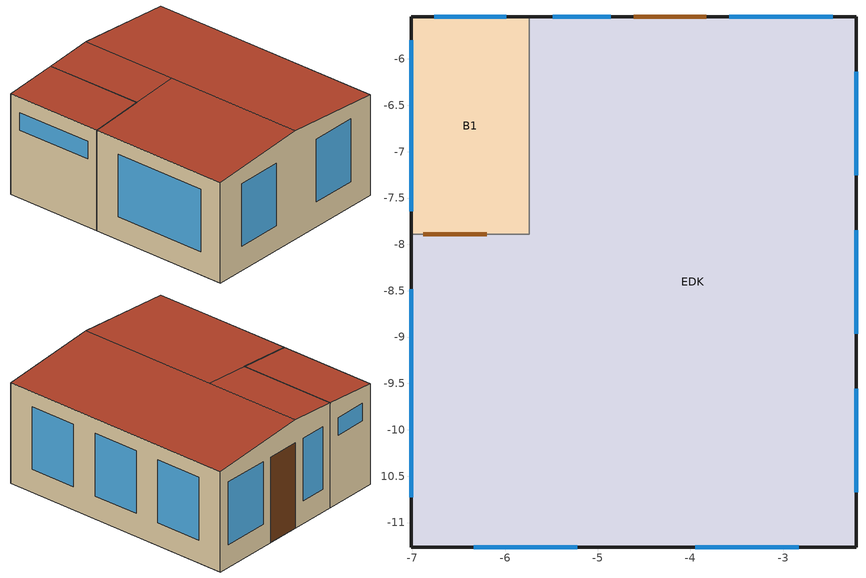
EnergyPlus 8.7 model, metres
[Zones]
B1
 floor othersideconditionsmodel (Exterior Floor): -5.74,-5.55 -5.74,-7.89 -7.01,-7.89 -7.01,-5.55 z0
 wall outside (Exterior Wall): -7.01,-5.55 -7.01,-7.89 z0:2.4; -5.74,-5.55,2.51 -5.74,-5.55,0 -7.01,-5.55,0 -7.01,-5.55,2.4
 wall to EDK (Interior Wall): -5.74,-7.89 -5.74,-5.55 z0:2.51; -7.01,-7.89,2.4 -7.01,-7.89,0 -5.74,-7.89,0 -5.74,-7.89,2.51
 window (Exterior Window): -5.99,-5.55 -6.76,-5.55 / -7.01,-5.8 -7.01,-7.64 z1.63:2.05
 door inside (Interior Door): -6.88,-7.89 -6.2,-7.89 z0:2.13
 roof outside (Exterior Roof): -5.74,-5.55,2.51 -7.01,-5.55,2.4 -7.01,-7.89,2.4 -5.74,-7.89,2.51
EDK
 floor othersideconditionsmodel (Exterior Floor): -5.74,-7.89 -5.74,-11.27 -7.01,-11.27 -7.01,-7.89 z0; -2.21,-5.55 -2.21,-11.27 -5.74,-11.27 -5.74,-5.55 z0
 wall outside (Exterior Wall): -7.01,-7.89 -7.01,-11.27 / -2.21,-11.27 -2.21,-5.55 z0:2.4; -7.01,-11.27,2.4 -7.01,-11.27,0 -2.21,-11.27,0 -2.21,-11.27,2.4 -4.61,-11.27,2.6; -2.21,-5.55,2.4 -2.21,-5.55,0 -5.74,-5.55,0 -5.74,-5.55,2.51 -4.61,-5.55,2.6
 window (Exterior Window): -4.86,-5.55 -5.49,-5.55 / -2.46,-5.55 -3.58,-5.55 / -2.21,-10.68 -2.21,-9.56 / -2.21,-8.97 -2.21,-7.85 / -2.21,-7.26 -2.21,-6.14 / -7.01,-8.48 -7.01,-10.73 z0.55:2.05; -3.95,-11.27 -2.83,-11.27 z0.6:2.1; -6.34,-11.27 -5.22,-11.27 z0.58:2.08
 door (Exterior Door): -3.83,-5.55 -4.61,-5.55 z0:2.05
 roof outside (Exterior Roof): -4.61,-11.27,2.6 -2.21,-11.27,2.4 -2.21,-5.55,2.4 -4.61,-5.55,2.6; -4.61,-7.89,2.6 -7.01,-7.89,2.4 -7.01,-11.27,2.4 -4.61,-11.27,2.6; -4.61,-5.55,2.6 -5.74,-5.55,2.51 -5.74,-7.89,2.51 -4.61,-7.89,2.6
[Building]
Building: North Axis {deg}=0; Terrain=Suburbs; Loads Convergence Tolerance Value=0.04; Temperature Convergence Tolerance Value {deltaC}=0.4; Solar Distribution=FullExterior; Maximum Number of Warmup Days=25; Minimum Number of Warmup Days=6
[Site:Location]
Template: Latitude {deg}=0; Longitude {deg}=0; Time Zone {hr}=0; Elevation {m}=0
[Site:WeatherStation]
Wind Sensor Height Above Ground {m}=20; Wind Speed Profile Exponent=0.14; Wind Speed Profile Boundary Layer Thickness {m}=270; Air Temperature Sensor Height Above Ground {m}=1.5
[Site:HeightVariation]
Wind Speed Profile Exponent=0.22; Wind Speed Profile Boundary Layer Thickness {m}=370; Air Temperature Gradient Coefficient {K/m}=0.0065
[Site:GroundTemperature:Shallow]
21.93, 20.89, 18.9, 17.02, 13.49, 11.64, 11.15, 12.12, 14.32, 17.05, 19.72, 21.47
[Site:GroundTemperature:Undisturbed:KusudaAchenbach]
GroundTemp_KA: 1.5, 1500, 2085
[Site:GroundDomain:Slab]
Base: 10, 0.84, 5, 1.5, 2800, 850, 30, 50, Site:GroundTemperature:Undisturbed:KusudaAchenbach, GroundTemp_KA, 0, GroundCoupled_OSC, OnGrade, No, Full, No, Hourly, 1.6, 6
[Material]
Name | Roughness | Thickness {m} | Conductivity {W/m-K} | Density {kg/m3} | Specific Heat {J/kg-K} | Thermal Absorptance | Solar Absorptance | Visible Absorptance
Baldosa ceramica | Smooth | 0.005 | 1 | 2000 | 800 | 0.95 | 0.45 | 0.45
Cahapa acero (1mm) | Smooth | 0.001 | 50 | 7800 | 450 | 0.25 | 0.8 | 0.8
Contrapiso hormigon (8cm) | MediumSmooth | 0.08 | 1.35 | 2000 | 1000 | 0.9 | 0.5 | 0.5
MDF (5mm) | MediumSmooth | 0.005 | 0.14 | 600 | 1700 | 0.6 | 0.9 | 0.9
Mortero (2cm) | Smooth | 0.02 | 0.41 | 999 | 1000 | 0.9 | 0.5 | 0.5
Ladrillo de campo (12cm) | MediumRough | 0.12 | 0.65 | 1300 | 1000 | 0.93 | 0.55 | 0.55
MatExtWall | MediumRough | 0.2 | 0.1 | 1300 | 1000 | 0.9 | 0.1 | 0.1
MatExtRoof | MediumSmooth | 0.2 | 0.1 | 1300 | 1000 | 0.9 | 0.1 | 0.1
[Material:AirGap]
Camara de aire (3cm): Thermal Resistance {m2-K/W}=0.18
[WindowMaterial:Glazing]
Vidrio 5mm: Optical Data Type=SpectralAverage; Thickness {m}=0.005; Solar Transmittance at Normal Incidence=0.88; Front Side Solar Reflectance at Normal Incidence=0.0808; Back Side Solar Reflectance at Normal Incidence=0.0808; Visible Transmittance at Normal Incidence=0.88; Front Side Visible Reflectance at Normal Incidence=0.0808; Back Side Visible Reflectance at Normal Incidence=0.0808; Infrared Transmittance at Normal Incidence=0; Front Side Infrared Hemispherical Emissivity=0.84; Back Side Infrared Hemispherical Emissivity=0.84; Conductivity {W/m-K}=1.4; Dirt Correction Factor for Solar and Visible Transmittance=1; Solar Diffusing=No; Young's modulus {Pa}=72000000000; Poisson's ratio=0.22
[WindowMaterial:Blind]
ProtB1: Slat Orientation=Horizontal; Slat Width {m}=0.035; Slat Separation {m}=0.035; Slat Thickness {m}=0.002; Slat Angle {deg}=0; Slat Conductivity {W/m-K}=0.17; Slat Beam Solar Transmittance=0; Front Side Slat Beam Solar Reflectance=0.8; Back Side Slat Beam Solar Reflectance=0.8; Slat Diffuse Solar Transmittance=0; Front Side Slat Diffuse Solar Reflectance=0.8; Back Side Slat Diffuse Solar Reflectance=0.8; Slat Beam Visible Transmittance=0; Front Side Slat Beam Visible Reflectance=0.8; Back Side Slat Beam Visible Reflectance=0.8; Slat Diffuse Visible Transmittance=0; Front Side Slat Diffuse Visible Reflectance=0.8; Back Side Slat Diffuse Visible Reflectance=0.8; Slat Infrared Hemispherical Transmittance=0; Front Side Slat Infrared Hemispherical Emissivity=0.9; Back Side Slat Infrared Hemispherical Emissivity=0.9; Blind to Glass Distance {m}=0.05; Blind Top Opening Multiplier=0; Blind Bottom Opening Multiplier=0; Blind Left Side Opening Multiplier=0; Blind Right Side Opening Multiplier=0
[Construction]
Exterior Floor: Contrapiso hormigon (8cm), Mortero (2cm), Baldosa ceramica
Exterior Window: Vidrio 5mm
Exterior Door: Cahapa acero (1mm)
Interior Door: MDF (5mm), Camara de aire (3cm), MDF (5mm)
Interior Wall: Ladrillo de campo (12cm)
Exterior Wall: MatExtWall
Exterior Roof: MatExtRoof
[WindowProperty:ShadingControl] Shading Type=ExteriorBlind; Shading Control Is Scheduled=No; Glare Control Is Active=No; Shading Device Material=ProtB1; Type of Slat Angle Control for Blinds=FixedSlatAngle
Name | Shading Control Type | Setpoint {W/m2, W or deg C} | Setpoint 2 {W/m2 or deg C}
ControlProtB1_occup | OnNightAndOnDayIfCoolingAndHighSolarOnWindow | 300 | 0
ControlProtB1_unoccup | OnIfHighZoneAirTempAndHighSolarOnWindow | 23 | 300
[Zone] Type=1; Multiplier=1; Zone Inside Convection Algorithm=TARP; Part of Total Floor Area=Yes
Name | Volume {m3} | Floor Area {m2}
B1 | 7.3657 | 2.9981
EDK | 61.3378 | 24.4579
[SurfaceProperty:OtherSideConditionsModel]
GroundCoupled_OSC: Type of Modeling=GroundCoupledSurface
[ZoneControl:Thermostat]
HVACThermostat: Zone or ZoneList=ZonasHVAC; Control Type Schedule=Siempre4; Control 1=DualSP
[ThermostatSetpoint:DualSetpoint]
DualSP: Heating Setpoint Temperature Schedule=Set Heating; Cooling Setpoint Temperature Schedule=Set Cooling
[Schedule:Compact]
Siempre4: Through: 12/31, For: AllDays, Until: 24:00, 4
Set Heating; Set Cooling: Through: 12/31, For: AllDays, Until: 24:00, 0
[AirflowNetwork:SimulationControl]
Filtraciones: AirflowNetwork Control=MultizoneWithoutDistribution; Wind Pressure Coefficient Type=SurfaceAverageCalculation; Height Selection for Local Wind Pressure Calculation=OpeningHeight; Building Type=LowRise; Maximum Number of Iterations=1000; Initialization Type=ZeroNodePressures; Relative Airflow Convergence Tolerance=0.001; Absolute Airflow Convergence Tolerance {kg/s}=0.00001; Convergence Acceleration Limit=-.5; Ratio of Building Width Along Short Axis to Width Along Long Axis=0.84; Height Dependence of External Node Temperature=No
[AirflowNetwork:MultiZone:Zone] Minimum Venting Open Factor=0; Indoor and Outdoor Temperature Difference Lower Limit For Maximum Venting Open Factor {deltaC}=0; Indoor and Outdoor Temperature Difference Upper Limit for Minimum Venting Open Factor {deltaC}=100; Indoor and Outdoor Enthalpy Difference Lower Limit For Maximum Venting Open Factor {deltaJ/kg}=0; Indoor and Outdoor Enthalpy Difference Upper Limit for Minimum Venting Open Factor {deltaJ/kg}=300000; Venting Availability Schedule=OcupacionCasa; Single Sided Wind Pressure Coefficient Algorithm=Standard; Facade Width {m}=10
B1; EDK
[AirflowNetwork:MultiZone:Surface] Window/Door Opening Factor, or Crack Factor=1; Minimum Venting Open Factor=0; Indoor and Outdoor Temperature Difference Lower Limit For Maximum Venting Open Factor {deltaC}=0; Indoor and Outdoor Temperature Difference Upper Limit for Minimum Venting Open Factor {deltaC}=100; Indoor and Outdoor Enthalpy Difference Lower Limit For Maximum Venting Open Factor {deltaJ/kg}=0; Indoor and Outdoor Enthalpy Difference Upper Limit for Minimum Venting Open Factor {deltaJ/kg}=300000; Equivalent Rectangle Method=PolygonHeight; Equivalent Rectangle Aspect Ratio=1
Name | Leakage Component | Ventilation Control Mode | Ventilation Control Zone Temperature Setpoint Schedule | Venting Availability Schedule
Block:EDK_Partition_6_0_0_0_0_0_Door_10002 | tipoPA | AdjacentTemperature | Set Cooling | OcupacionCasa
93E51B; F059BB; 45493D; B5A6D7; CFF03B; CF0FCE; D4466B; CEA5FA; 71C232; E9F714 | tipoV | Temperature | Set Cooling | OcupacionCasa
DF64A7 | tipoPB | NoVent
Block:B1_Roof_4_0_0 | TechoBlock:B1_Roof_4_0_0 | NoVent
Block:EDK_Roof_4_0_0 | TechoBlock:EDK_Roof_4_0_0 | NoVent
Block:EDK_Roof_5_0_0 | TechoBlock:EDK_Roof_5_0_0 | NoVent
Block:EDK_Roof_5_0_1 | TechoBlock:EDK_Roof_5_0_1 | NoVent
[AirflowNetwork:MultiZone:ReferenceCrackConditions]
Referencia: Reference Temperature {C}=20; Reference Barometric Pressure {Pa}=101325
[AirflowNetwork:MultiZone:Surface:Crack] Air Mass Flow Exponent=0.7; Reference Crack Conditions=Referencia
Name | Air Mass Flow Coefficient at Reference Conditions {kg/s}
TechoBlock:B1_Roof_4_0_0 | 0.00227161
TechoBlock:EDK_Roof_4_0_0 | 0.0104014
TechoBlock:EDK_Roof_5_0_0 | 0.00198867
TechoBlock:EDK_Roof_5_0_1 | 0.00613391
[AirflowNetwork:MultiZone:Component:SimpleOpening] Minimum Density Difference for Two-Way Flow {kg/m3}=0.0001; Discharge Coefficient=0.6
Name | Air Mass Flow Coefficient When Opening is Closed {kg/s-m} | Air Mass Flow Exponent When Opening is Closed
tipoV | 0.000898 | 0.682
tipoPA | 0.001896 | 0.59
tipoPB | 4.56e-05 | 0.66
tipoPC | 0.001584 | 0.59
